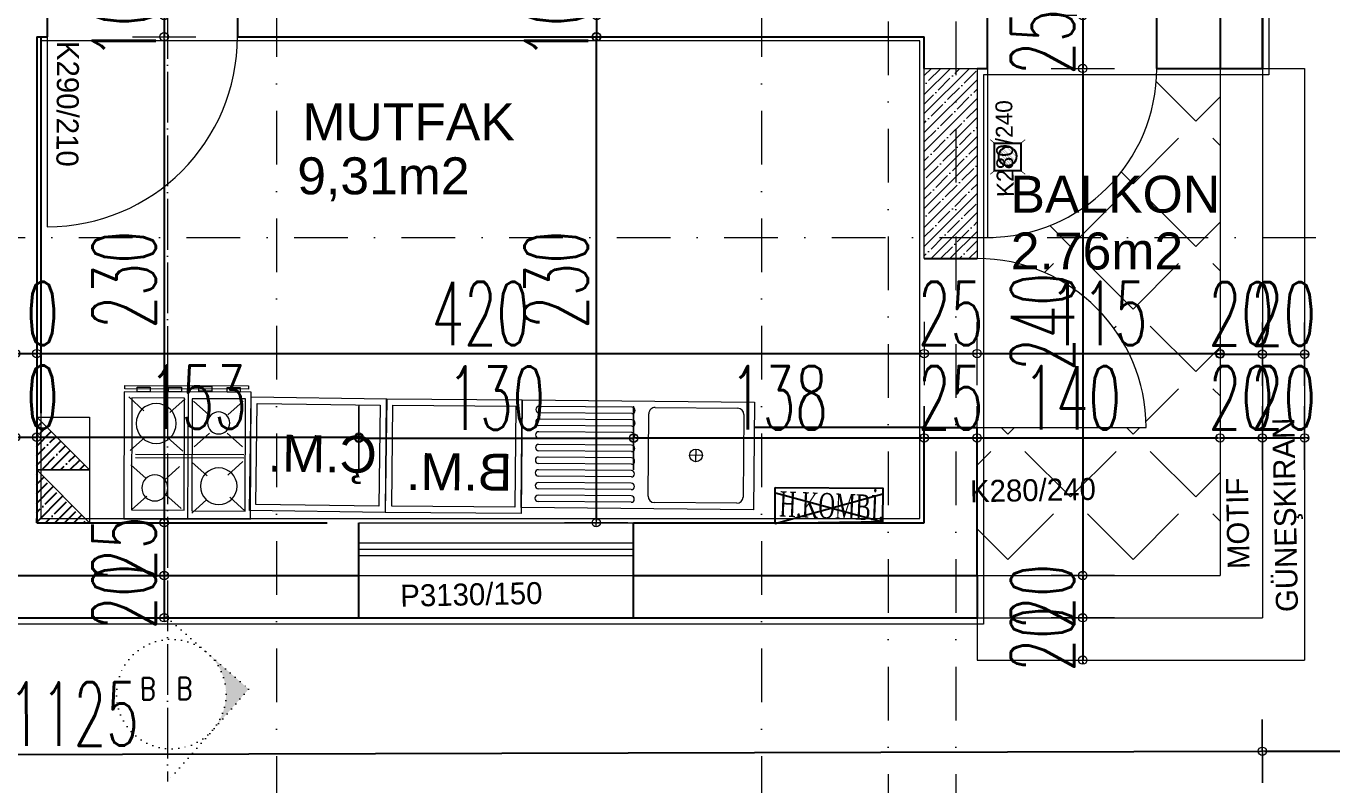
# Model space of a CAD drawing. Header units: millimetres. Extents: x -16104 to 67872, y -88009 to 12107.
# Drawn here: x 11994 to 12612, y 9366 to 9726 of the extents above; entities that cross this region are included whole.
import ezdxf
from ezdxf.enums import TextEntityAlignment as Align

# ---------------------------------------------------------------- set-up
doc = ezdxf.new("R2010")
doc.units = ezdxf.units.MM
for name, pattern in [('ACAD_ISO04W100', [30, 24, -3, 0, -3]), ('ACAD_ISO07W100', [3, 0, -3]), ('DASHDOTX2', [50.8, 25.4, -12.7, 0, -12.7])]:
    doc.linetypes.add(name, pattern=pattern)
doc.layers.get('0').update_dxf_attribs({"color": 241})
for name, color, linetype, lineweight in [('AKS', 1, 'ACAD_ISO07W100', 5), ('akslar', 144, 'Continuous', 20), ('baca', 46, 'Continuous', 5), ('balkon', 6, 'Continuous', 5), ('duvar', 123, 'Continuous', 25), ('emsal&kolon', 1, 'Continuous', 5), ('kapı', 3, 'Continuous', 5), ('kolon', 1, 'Continuous', 5), ('OLCU', 54, 'Continuous', 13), ('PASEMCON', 2, 'Continuous', 9), ('pencere', 5, 'Continuous', 5), ('POZ', 36, 'Continuous', 18), ('SıVA', 40, 'Continuous', 9), ('tefriş', 30, 'Continuous', 5), ('ÖLÇÜ', 252, 'Continuous', 20)]:
    doc.layers.add(name, color=color, linetype=linetype, lineweight=lineweight)
doc.styles.add('DIM', font='Txttw.shx', dxfattribs={"width": 0.6})
doc.styles.add('DIMENSIONS', font='simplex', dxfattribs={"width": 0.8})
doc.styles.add('DIN', font='times.ttf', dxfattribs={"width": 0.6})
doc.styles.add('M2', font='stylu.ttf', dxfattribs={"height": 10})
doc.dimstyles.new('50', dxfattribs={"dimscale": 0, "dimtxt": 30, "dimasz": 1, "dimexe": 0, "dimexo": 2, "dimgap": 4, "dimtad": 1, "dimdec": 0, "dimzin": 0, "dimdsep": 46, "dimtxsty": 'DIM', "dimblk1": 'DOT', "dimblk2": 'DOT', "dimsah": 1, "dimcen": 1.5, "dimdle": 3, "dimse1": 1, "dimse2": 1, "dimclrd": 256, "dimclre": 9, "dimclrt": 256, "dimadec": 0, "dimazin": 0, "dimtfac": 0.24, "dimtdec": 0, "dimtix": 1, "dimtmove": 2, "dimatfit": 3, "dimldrblk": 'DOT', "dimfxl": 0, "dimtolj": 1, "dimtzin": 15, "dimarcsym": 0})

# ---------------------------------------------------------------- blocks, each defined once
blk = doc.blocks.new('DOT')
for p, q in [((0, 15), (0, -15)), ((-2, 0), (0, 0)), ((2, 0), (0, 0))]:
    blk.add_line(p, q)
blk.add_circle((0, 0), 2)
blk = doc.blocks.new('*D601')
at = {"layer": 'Defpoints', "color": 0, "transparency": 16777216}
for p in [(11989.15, 9530.99), (11999.15, 9530.99), (11999.15, 9530.99)]:
    blk.add_point(p, dxfattribs=at)
at = {"layer": 'OLCU', "lineweight": -2, "transparency": 16777216}
for p, q in [((11988.15, 9530.99), (11987.15, 9530.99)), ((11989.15, 9530.99), (11999.15, 9530.99)), ((12000.15, 9530.99), (12001.15, 9530.99))]:
    blk.add_line(p, q, dxfattribs=at)
blk.add_blockref('DOT', (11989.15, 9530.99), dxfattribs=at)
at = {"layer": 'OLCU', "lineweight": -2, "transparency": 16777216, "rotation": 180}
blk.add_blockref('DOT', (11999.15, 9530.99), dxfattribs=at)
at = {"layer": 'OLCU', "transparency": 16777216, "insert": (11994.15, 9549.99), "char_height": 30, "attachment_point": 5, "style": 'DIM'}
blk.add_mtext('\\A1;10', dxfattribs=at)
blk = doc.blocks.new('*D602')
at = {"layer": 'Defpoints', "color": 0, "transparency": 16777216}
for p in [(12151.65, 9530.99), (11999.15, 9490.54), (12151.65, 9480.54)]:
    blk.add_point(p, dxfattribs=at)
at = {"layer": 'OLCU', "lineweight": -2, "transparency": 16777216}
blk.add_line((12000.15, 9530.99), (12150.65, 9530.99), dxfattribs=at)
at = {"layer": 'OLCU', "lineweight": -2, "transparency": 16777216, "rotation": 180}
blk.add_blockref('DOT', (11999.15, 9530.99), dxfattribs=at)
at = {"layer": 'OLCU', "lineweight": -2, "transparency": 16777216}
blk.add_blockref('DOT', (12151.65, 9530.99), dxfattribs=at)
at = {"layer": 'OLCU', "transparency": 16777216, "insert": (12075.4, 9549.99), "char_height": 30, "attachment_point": 5, "style": 'DIM'}
blk.add_mtext('\\A1;153', dxfattribs=at)
blk = doc.blocks.new('*D603')
at = {"layer": 'Defpoints', "color": 0, "transparency": 16777216}
for p in [(12281.65, 9530.49), (12151.65, 9480.54), (12281.65, 9480.54)]:
    blk.add_point(p, dxfattribs=at)
at = {"layer": 'OLCU', "lineweight": -2, "transparency": 16777216}
blk.add_line((12152.65, 9530.49), (12280.65, 9530.49), dxfattribs=at)
at = {"layer": 'OLCU', "lineweight": -2, "transparency": 16777216, "rotation": 180}
blk.add_blockref('DOT', (12151.65, 9530.49), dxfattribs=at)
at = {"layer": 'OLCU', "lineweight": -2, "transparency": 16777216}
blk.add_blockref('DOT', (12281.65, 9530.49), dxfattribs=at)
at = {"layer": 'OLCU', "transparency": 16777216, "insert": (12216.65, 9549.49), "char_height": 30, "attachment_point": 5, "style": 'DIM'}
blk.add_mtext('\\A1;130', dxfattribs=at)
blk = doc.blocks.new('*D604')
at = {"layer": 'Defpoints', "color": 0, "transparency": 16777216}
for p in [(12419.15, 9530.62), (12281.65, 9480.54), (12419.15, 9480.54)]:
    blk.add_point(p, dxfattribs=at)
at = {"layer": 'OLCU', "lineweight": -2, "transparency": 16777216}
blk.add_line((12282.65, 9530.62), (12418.15, 9530.62), dxfattribs=at)
at = {"layer": 'OLCU', "lineweight": -2, "transparency": 16777216, "rotation": 180}
blk.add_blockref('DOT', (12281.65, 9530.62), dxfattribs=at)
at = {"layer": 'OLCU', "lineweight": -2, "transparency": 16777216}
blk.add_blockref('DOT', (12419.15, 9530.62), dxfattribs=at)
at = {"layer": 'OLCU', "transparency": 16777216, "insert": (12350.4, 9549.62), "char_height": 30, "attachment_point": 5, "style": 'DIM'}
blk.add_mtext('\\A1;138', dxfattribs=at)
blk = doc.blocks.new('*D605')
at = {"layer": 'Defpoints', "color": 0, "transparency": 16777216}
for p in [(12444.15, 9530.62), (12419.15, 9485.54), (12444.15, 9485.54)]:
    blk.add_point(p, dxfattribs=at)
at = {"layer": 'OLCU', "lineweight": -2, "transparency": 16777216}
for p, q in [((12418.15, 9530.62), (12417.15, 9530.62)), ((12419.15, 9530.62), (12444.15, 9530.62)), ((12445.15, 9530.62), (12446.15, 9530.62))]:
    blk.add_line(p, q, dxfattribs=at)
blk.add_blockref('DOT', (12419.15, 9530.62), dxfattribs=at)
at = {"layer": 'OLCU', "lineweight": -2, "transparency": 16777216, "rotation": 180}
blk.add_blockref('DOT', (12444.15, 9530.62), dxfattribs=at)
at = {"layer": 'OLCU', "transparency": 16777216, "insert": (12431.65, 9549.62), "char_height": 30, "attachment_point": 5, "style": 'DIM'}
blk.add_mtext('\\A1;25', dxfattribs=at)
blk = doc.blocks.new('*D1033')
at = {"layer": 'Defpoints', "color": 0, "transparency": 16777216}
for p in [(12419.15, 9530.62), (12559.15, 9530.62), (12559.15, 9530.62)]:
    blk.add_point(p, dxfattribs=at)
at = {"layer": 'OLCU', "lineweight": -2, "transparency": 16777216}
blk.add_line((12420.15, 9530.62), (12558.15, 9530.62), dxfattribs=at)
at = {"layer": 'OLCU', "lineweight": -2, "transparency": 16777216, "rotation": 180}
blk.add_blockref('DOT', (12419.15, 9530.62), dxfattribs=at)
at = {"layer": 'OLCU', "lineweight": -2, "transparency": 16777216}
blk.add_blockref('DOT', (12559.15, 9530.62), dxfattribs=at)
at = {"layer": 'OLCU', "transparency": 16777216, "insert": (12489.15, 9549.62), "char_height": 30, "attachment_point": 5, "style": 'DIM'}
blk.add_mtext('\\A1;140', dxfattribs=at)
blk = doc.blocks.new('*D1034')
at = {"layer": 'Defpoints', "color": 0, "transparency": 16777216}
for p in [(12559.15, 9530.62), (12579.15, 9530.62), (12579.15, 9530.62)]:
    blk.add_point(p, dxfattribs=at)
at = {"layer": 'OLCU', "lineweight": -2, "transparency": 16777216}
for p, q in [((12558.15, 9530.62), (12557.15, 9530.62)), ((12559.15, 9530.62), (12579.15, 9530.62)), ((12580.15, 9530.62), (12581.15, 9530.62))]:
    blk.add_line(p, q, dxfattribs=at)
blk.add_blockref('DOT', (12559.15, 9530.62), dxfattribs=at)
at = {"layer": 'OLCU', "lineweight": -2, "transparency": 16777216, "rotation": 180}
blk.add_blockref('DOT', (12579.15, 9530.62), dxfattribs=at)
at = {"layer": 'OLCU', "transparency": 16777216, "insert": (12569.15, 9549.62), "char_height": 30, "attachment_point": 5, "style": 'DIM'}
blk.add_mtext('\\A1;20', dxfattribs=at)
blk = doc.blocks.new('*D606')
at = {"layer": 'Defpoints', "color": 0, "transparency": 16777216}
for p in [(12579.15, 9530.62), (12599.15, 9530.62), (12599.15, 9530.62)]:
    blk.add_point(p, dxfattribs=at)
at = {"layer": 'OLCU', "lineweight": -2, "transparency": 16777216}
for p, q in [((12578.15, 9530.62), (12577.15, 9530.62)), ((12579.15, 9530.62), (12599.15, 9530.62)), ((12600.15, 9530.62), (12601.15, 9530.62))]:
    blk.add_line(p, q, dxfattribs=at)
blk.add_blockref('DOT', (12579.15, 9530.62), dxfattribs=at)
at = {"layer": 'OLCU', "lineweight": -2, "transparency": 16777216, "rotation": 180}
blk.add_blockref('DOT', (12599.15, 9530.62), dxfattribs=at)
at = {"layer": 'OLCU', "transparency": 16777216, "insert": (12589.15, 9549.62), "char_height": 30, "attachment_point": 5, "style": 'DIM'}
blk.add_mtext('\\A1;20', dxfattribs=at)
blk = doc.blocks.new('*D608')
at = {"layer": 'Defpoints', "color": 0, "transparency": 16777216}
for p in [(11989.15, 9570.54), (11999.15, 9570.54), (11999.15, 9570.54)]:
    blk.add_point(p, dxfattribs=at)
at = {"layer": 'OLCU', "lineweight": -2, "transparency": 16777216}
for p, q in [((11988.15, 9570.54), (11987.15, 9570.54)), ((11989.15, 9570.54), (11999.15, 9570.54)), ((12000.15, 9570.54), (12001.15, 9570.54))]:
    blk.add_line(p, q, dxfattribs=at)
blk.add_blockref('DOT', (11989.15, 9570.54), dxfattribs=at)
at = {"layer": 'OLCU', "lineweight": -2, "transparency": 16777216, "rotation": 180}
blk.add_blockref('DOT', (11999.15, 9570.54), dxfattribs=at)
at = {"layer": 'OLCU', "transparency": 16777216, "insert": (11994.15, 9589.54), "char_height": 30, "attachment_point": 5, "style": 'DIM'}
blk.add_mtext('\\A1;10', dxfattribs=at)
blk = doc.blocks.new('*D609')
at = {"layer": 'Defpoints', "color": 0, "transparency": 16777216}
for p in [(11999.15, 9570.54), (12419.15, 9570.54), (12419.15, 9570.54)]:
    blk.add_point(p, dxfattribs=at)
at = {"layer": 'OLCU', "lineweight": -2, "transparency": 16777216}
blk.add_line((12000.15, 9570.54), (12418.15, 9570.54), dxfattribs=at)
at = {"layer": 'OLCU', "lineweight": -2, "transparency": 16777216, "rotation": 180}
blk.add_blockref('DOT', (11999.15, 9570.54), dxfattribs=at)
at = {"layer": 'OLCU', "lineweight": -2, "transparency": 16777216}
blk.add_blockref('DOT', (12419.15, 9570.54), dxfattribs=at)
at = {"layer": 'OLCU', "transparency": 16777216, "insert": (12209.15, 9589.54), "char_height": 30, "attachment_point": 5, "style": 'DIM'}
blk.add_mtext('\\A1;420', dxfattribs=at)
blk = doc.blocks.new('*D1035')
at = {"layer": 'Defpoints', "color": 0, "transparency": 16777216}
for p in [(12444.15, 9615.54), (12419.15, 9575.54), (12444.15, 9570.54)]:
    blk.add_point(p, dxfattribs=at)
at = {"layer": 'OLCU', "lineweight": -2, "transparency": 16777216}
for p, q in [((12418.15, 9570.54), (12417.15, 9570.54)), ((12419.15, 9570.54), (12444.15, 9570.54)), ((12445.15, 9570.54), (12446.15, 9570.54))]:
    blk.add_line(p, q, dxfattribs=at)
blk.add_blockref('DOT', (12419.15, 9570.54), dxfattribs=at)
at = {"layer": 'OLCU', "lineweight": -2, "transparency": 16777216, "rotation": 180}
blk.add_blockref('DOT', (12444.15, 9570.54), dxfattribs=at)
at = {"layer": 'OLCU', "transparency": 16777216, "insert": (12431.65, 9589.54), "char_height": 30, "attachment_point": 5, "style": 'DIM'}
blk.add_mtext('\\A1;25', dxfattribs=at)
blk = doc.blocks.new('*D1036')
at = {"layer": 'Defpoints', "color": 0, "transparency": 16777216}
for p in [(12444.15, 9570.54), (12559.15, 9570.54), (12559.15, 9570.54)]:
    blk.add_point(p, dxfattribs=at)
at = {"layer": 'OLCU', "lineweight": -2, "transparency": 16777216}
blk.add_line((12445.15, 9570.54), (12558.15, 9570.54), dxfattribs=at)
at = {"layer": 'OLCU', "lineweight": -2, "transparency": 16777216, "rotation": 180}
blk.add_blockref('DOT', (12444.15, 9570.54), dxfattribs=at)
at = {"layer": 'OLCU', "lineweight": -2, "transparency": 16777216}
blk.add_blockref('DOT', (12559.15, 9570.54), dxfattribs=at)
at = {"layer": 'OLCU', "transparency": 16777216, "insert": (12501.65, 9589.54), "char_height": 30, "attachment_point": 5, "style": 'DIM'}
blk.add_mtext('\\A1;115', dxfattribs=at)
blk = doc.blocks.new('*D1037')
at = {"layer": 'Defpoints', "color": 0, "transparency": 16777216}
for p in [(12559.15, 9570.54), (12579.15, 9570.54), (12579.15, 9570.32)]:
    blk.add_point(p, dxfattribs=at)
at = {"layer": 'OLCU', "lineweight": -2, "transparency": 16777216}
for p, q in [((12558.15, 9570.32), (12557.15, 9570.32)), ((12559.15, 9570.32), (12579.15, 9570.32)), ((12580.15, 9570.32), (12581.15, 9570.32))]:
    blk.add_line(p, q, dxfattribs=at)
blk.add_blockref('DOT', (12559.15, 9570.32), dxfattribs=at)
at = {"layer": 'OLCU', "lineweight": -2, "transparency": 16777216, "rotation": 180}
blk.add_blockref('DOT', (12579.15, 9570.32), dxfattribs=at)
at = {"layer": 'OLCU', "transparency": 16777216, "insert": (12569.15, 9589.32), "char_height": 30, "attachment_point": 5, "style": 'DIM'}
blk.add_mtext('\\A1;20', dxfattribs=at)
blk = doc.blocks.new('*D610')
at = {"layer": 'Defpoints', "color": 0, "transparency": 16777216}
for p in [(12579.15, 9570.32), (12599.15, 9570.32), (12599.15, 9570.31)]:
    blk.add_point(p, dxfattribs=at)
at = {"layer": 'OLCU', "lineweight": -2, "transparency": 16777216}
for p, q in [((12578.15, 9570.31), (12577.15, 9570.31)), ((12579.15, 9570.31), (12599.15, 9570.31)), ((12600.15, 9570.31), (12601.15, 9570.31))]:
    blk.add_line(p, q, dxfattribs=at)
blk.add_blockref('DOT', (12579.15, 9570.31), dxfattribs=at)
at = {"layer": 'OLCU', "lineweight": -2, "transparency": 16777216, "rotation": 180}
blk.add_blockref('DOT', (12599.15, 9570.31), dxfattribs=at)
at = {"layer": 'OLCU', "transparency": 16777216, "insert": (12589.15, 9589.31), "char_height": 30, "attachment_point": 5, "style": 'DIM'}
blk.add_mtext('\\A1;20', dxfattribs=at)
blk = doc.blocks.new('*D1041')
at = {"layer": 'Defpoints', "color": 0, "transparency": 16777216}
for p in [(12529.15, 9730.54), (12494.15, 9705.54), (12529.15, 9705.54)]:
    blk.add_point(p, dxfattribs=at)
at = {"layer": 'OLCU', "lineweight": -2, "transparency": 16777216}
for p, q in [((12494.15, 9731.54), (12494.15, 9732.54)), ((12494.15, 9730.54), (12494.15, 9705.54)), ((12494.15, 9704.54), (12494.15, 9703.54))]:
    blk.add_line(p, q, dxfattribs=at)
for p, rotation in [((12494.15, 9730.54), 270), ((12494.15, 9705.54), 90)]:
    blk.add_blockref('DOT', p, dxfattribs=dict(at, rotation=rotation))
at = {"layer": 'OLCU', "transparency": 16777216, "insert": (12475.15, 9718.04), "char_height": 30, "attachment_point": 5, "rotation": 90, "style": 'DIM'}
blk.add_mtext('\\A1;25', dxfattribs=at)
blk = doc.blocks.new('*D1042')
at = {"layer": 'Defpoints', "color": 0, "transparency": 16777216}
for p in [(12529.15, 9705.54), (12494.15, 9465.54), (12529.15, 9465.54)]:
    blk.add_point(p, dxfattribs=at)
at = {"layer": 'OLCU', "lineweight": -2, "transparency": 16777216}
blk.add_line((12494.15, 9704.54), (12494.15, 9466.54), dxfattribs=at)
for p, rotation in [((12494.15, 9705.54), 90), ((12494.15, 9465.54), 270)]:
    blk.add_blockref('DOT', p, dxfattribs=dict(at, rotation=rotation))
at = {"layer": 'OLCU', "transparency": 16777216, "insert": (12475.15, 9585.54), "char_height": 30, "attachment_point": 5, "rotation": 90, "style": 'DIM'}
blk.add_mtext('\\A1;240', dxfattribs=at)
blk = doc.blocks.new('*D1043')
at = {"layer": 'Defpoints', "color": 0, "transparency": 16777216}
for p in [(12494.15, 9465.54), (12494.15, 9445.54), (12494.15, 9445.54)]:
    blk.add_point(p, dxfattribs=at)
at = {"layer": 'OLCU', "lineweight": -2, "transparency": 16777216}
for p, q in [((12494.15, 9466.54), (12494.15, 9467.54)), ((12494.15, 9465.54), (12494.15, 9445.54)), ((12494.15, 9444.54), (12494.15, 9443.54))]:
    blk.add_line(p, q, dxfattribs=at)
for p, rotation in [((12494.15, 9465.54), 270), ((12494.15, 9445.54), 90)]:
    blk.add_blockref('DOT', p, dxfattribs=dict(at, rotation=rotation))
at = {"layer": 'OLCU', "transparency": 16777216, "insert": (12475.15, 9455.54), "char_height": 30, "attachment_point": 5, "rotation": 90, "style": 'DIM'}
blk.add_mtext('\\A1;20', dxfattribs=at)
blk = doc.blocks.new('*D613')
at = {"layer": 'Defpoints', "color": 0, "transparency": 16777216}
for p in [(12494.15, 9445.54), (12494.15, 9425.54), (12494.15, 9425.54)]:
    blk.add_point(p, dxfattribs=at)
at = {"layer": 'OLCU', "lineweight": -2, "transparency": 16777216}
for p, q in [((12494.15, 9446.54), (12494.15, 9447.54)), ((12494.15, 9445.54), (12494.15, 9425.54)), ((12494.15, 9424.54), (12494.15, 9423.54))]:
    blk.add_line(p, q, dxfattribs=at)
for p, rotation in [((12494.15, 9445.54), 270), ((12494.15, 9425.54), 90)]:
    blk.add_blockref('DOT', p, dxfattribs=dict(at, rotation=rotation))
at = {"layer": 'OLCU', "transparency": 16777216, "insert": (12475.15, 9435.54), "char_height": 30, "attachment_point": 5, "rotation": 90, "style": 'DIM'}
blk.add_mtext('\\A1;20', dxfattribs=at)
blk = doc.blocks.new('*D618')
at = {"layer": 'Defpoints', "color": 0, "transparency": 16777216}
for p in [(12264.15, 9730.54), (12264.15, 9730.54), (12263.97, 9720.54)]:
    blk.add_point(p, dxfattribs=at)
at = {"layer": 'OLCU', "lineweight": -2, "transparency": 16777216}
for p, q in [((12264.15, 9731.54), (12264.15, 9732.54)), ((12264.15, 9720.54), (12264.15, 9730.54)), ((12264.15, 9719.54), (12264.15, 9718.54))]:
    blk.add_line(p, q, dxfattribs=at)
for p, rotation in [((12264.15, 9730.54), 270), ((12264.15, 9720.54), 90)]:
    blk.add_blockref('DOT', p, dxfattribs=dict(at, rotation=rotation))
at = {"layer": 'OLCU', "transparency": 16777216, "insert": (12245.15, 9725.54), "char_height": 30, "attachment_point": 5, "rotation": 90, "style": 'DIM'}
blk.add_mtext('\\A1;10', dxfattribs=at)
blk = doc.blocks.new('*D621')
at = {"layer": 'Defpoints', "color": 0, "transparency": 16777216}
for p in [(12034.15, 9730.54), (12034.15, 9720.54), (12059.49, 9720.54)]:
    blk.add_point(p, dxfattribs=at)
at = {"layer": 'OLCU', "lineweight": -2, "transparency": 16777216}
for p, q in [((12059.49, 9731.54), (12059.49, 9732.54)), ((12059.49, 9730.54), (12059.49, 9720.54)), ((12059.49, 9719.54), (12059.49, 9718.54))]:
    blk.add_line(p, q, dxfattribs=at)
for p, rotation in [((12059.49, 9730.54), 270), ((12059.49, 9720.54), 90)]:
    blk.add_blockref('DOT', p, dxfattribs=dict(at, rotation=rotation))
at = {"layer": 'OLCU', "transparency": 16777216, "insert": (12040.49, 9725.54), "char_height": 30, "attachment_point": 5, "rotation": 90, "style": 'DIM'}
blk.add_mtext('\\A1;10', dxfattribs=at)
blk = doc.blocks.new('*D622')
at = {"layer": 'Defpoints', "color": 0, "transparency": 16777216}
for p in [(12034.15, 9720.54), (12034.15, 9490.54), (12059.49, 9490.54)]:
    blk.add_point(p, dxfattribs=at)
at = {"layer": 'OLCU', "lineweight": -2, "transparency": 16777216}
blk.add_line((12059.49, 9719.54), (12059.49, 9491.54), dxfattribs=at)
for p, rotation in [((12059.49, 9720.54), 90), ((12059.49, 9490.54), 270)]:
    blk.add_blockref('DOT', p, dxfattribs=dict(at, rotation=rotation))
at = {"layer": 'OLCU', "transparency": 16777216, "insert": (12040.49, 9605.54), "char_height": 30, "attachment_point": 5, "rotation": 90, "style": 'DIM'}
blk.add_mtext('\\A1;230', dxfattribs=at)
blk = doc.blocks.new('*D623')
at = {"layer": 'Defpoints', "color": 0, "transparency": 16777216}
for p in [(12059.49, 9490.54), (12059.49, 9465.54), (12059.49, 9465.54)]:
    blk.add_point(p, dxfattribs=at)
at = {"layer": 'OLCU', "lineweight": -2, "transparency": 16777216}
for p, q in [((12059.49, 9491.54), (12059.49, 9492.54)), ((12059.49, 9490.54), (12059.49, 9465.54)), ((12059.49, 9464.54), (12059.49, 9463.54))]:
    blk.add_line(p, q, dxfattribs=at)
for p, rotation in [((12059.49, 9490.54), 270), ((12059.49, 9465.54), 90)]:
    blk.add_blockref('DOT', p, dxfattribs=dict(at, rotation=rotation))
at = {"layer": 'OLCU', "transparency": 16777216, "insert": (12040.49, 9478.04), "char_height": 30, "attachment_point": 5, "rotation": 90, "style": 'DIM'}
blk.add_mtext('\\A1;25', dxfattribs=at)
blk = doc.blocks.new('*D624')
at = {"layer": 'Defpoints', "color": 0, "transparency": 16777216}
for p in [(12059.49, 9465.54), (12059.49, 9445.54), (12059.49, 9445.54)]:
    blk.add_point(p, dxfattribs=at)
at = {"layer": 'OLCU', "lineweight": -2, "transparency": 16777216}
for p, q in [((12059.49, 9466.54), (12059.49, 9467.54)), ((12059.49, 9465.54), (12059.49, 9445.54)), ((12059.49, 9444.54), (12059.49, 9443.54))]:
    blk.add_line(p, q, dxfattribs=at)
for p, rotation in [((12059.49, 9465.54), 270), ((12059.49, 9445.54), 90)]:
    blk.add_blockref('DOT', p, dxfattribs=dict(at, rotation=rotation))
at = {"layer": 'OLCU', "transparency": 16777216, "insert": (12040.49, 9455.54), "char_height": 30, "attachment_point": 5, "rotation": 90, "style": 'DIM'}
blk.add_mtext('\\A1;20', dxfattribs=at)
blk = doc.blocks.new('new block')
at = {"layer": 'tefriş'}
for p, q in [((1269.85, 5670.26), (1379.85, 5670.26)), ((1269.85, 5619.26), (1269.85, 5670.26)), ((1277.85, 5667.26), (1316.85, 5667.26)), ((1327.85, 5667.26), (1371.85, 5667.26)), ((1379.85, 5670.26), (1379.85, 5619.26)), ((1274.85, 5625.26), (1274.85, 5664.26)), ((1319.85, 5664.26), (1319.85, 5625.26)), ((1327.85, 5664.26), (1371.85, 5664.26)), ((1327.85, 5661.26), (1371.85, 5661.26)), ((1327.85, 5658.26), (1371.85, 5658.26)), ((1327.85, 5655.26), (1371.85, 5655.26)), ((1297.35, 5647.76), (1297.35, 5641.76)), ((1327.85, 5652.26), (1371.85, 5652.26)), ((1327.85, 5649.26), (1371.85, 5649.26)), ((1294.35, 5644.76), (1300.35, 5644.76)), ((1327.85, 5646.26), (1371.85, 5646.26)), ((1327.85, 5643.26), (1371.85, 5643.26)), ((1327.85, 5640.26), (1371.85, 5640.26)), ((1327.85, 5637.26), (1371.85, 5637.26)), ((1327.85, 5634.26), (1371.85, 5634.26)), ((1327.85, 5631.26), (1371.85, 5631.26)), ((1327.85, 5628.26), (1371.85, 5628.26)), ((1327.85, 5625.26), (1371.85, 5625.26)), ((1379.85, 5619.26), (1269.85, 5619.26)), ((1316.85, 5622.26), (1277.85, 5622.26)), ((1327.85, 5622.26), (1371.85, 5622.26))]:
    blk.add_line(p, q, dxfattribs=at)
blk.add_circle((1297.35, 5644.76), 3, dxfattribs=at)
for centre, radius, start, end in [((1277.85, 5664.26), 3, 90, 180), ((1316.85, 5664.26), 3, 0, 90), ((1327.85, 5665.76), 1.5, 90, 270), ((1371.85, 5665.76), 1.5, 270, 90), ((1327.85, 5659.76), 1.5, 90, 270), ((1371.85, 5659.76), 1.5, 270, 90), ((1327.85, 5653.76), 1.5, 90, 270), ((1371.85, 5653.76), 1.5, 270, 90), ((1327.85, 5647.76), 1.5, 90, 270), ((1371.85, 5647.76), 1.5, 270, 90), ((1327.85, 5641.76), 1.5, 90, 270), ((1371.85, 5641.76), 1.5, 270, 90), ((1327.85, 5635.76), 1.5, 90, 270), ((1371.85, 5635.76), 1.5, 270, 90), ((1327.85, 5629.76), 1.5, 90, 270), ((1371.85, 5629.76), 1.5, 270, 90), ((1277.85, 5625.26), 3, 180, 270), ((1316.85, 5625.26), 3, 270, 0), ((1327.85, 5623.76), 1.5, 90, 270), ((1371.85, 5623.76), 1.5, 270, 90)]:
    blk.add_arc(centre, radius, start, end, dxfattribs=at)
blk = doc.blocks.new('öu')
at = {"layer": 'tefriş'}
for points in [[(2090.97, -468.94), (2090.97, -404.72), (2037.16, -404.72), (2037.16, -468.94)], [(2087.97, -465.94), (2087.97, -407.72), (2040.16, -407.72), (2040.16, -465.94)]]:
    blk.add_lwpolyline(points, close=True, dxfattribs=at)
at = {"layer": 'tefriş', "insert": (2047.87, -459.36), "char_height": 17.5, "width": 1076.8413, "attachment_point": 9, "rotation": 270}
blk.add_mtext('{\\fArial|b0|i0|c162|p34;B.M.}', dxfattribs=at)
blk = doc.blocks.new('nb')
at = {"layer": 'tefriş'}
for points in [[(2093.6, -356.31), (2093.6, -292.09), (2039.78, -292.09), (2039.78, -356.31)], [(2090.6, -353.31), (2090.6, -295.09), (2042.78, -295.09), (2042.78, -353.31)]]:
    blk.add_lwpolyline(points, close=True, dxfattribs=at)
at = {"layer": 'tefriş', "insert": (2053.03, -347.96), "char_height": 17.5, "width": 1076.8413, "attachment_point": 9, "rotation": 270}
blk.add_mtext('{\\fArial|b0|i0|c162|p34;Ç.M.}', dxfattribs=at)
blk = doc.blocks.new('ocak')
at = {"layer": 'tefriş', "linetype": 'Continuous'}
for p, q in [((16296.72, -4660.22), (16356.72, -4660.22)), ((16296.72, -4720.22), (16296.72, -4660.22)), ((16300.32, -4664.37), (16325.23, -4664.37)), ((16300.32, -4717.41), (16300.32, -4664.37)), ((16307.53, -4670.9), (16300.32, -4664.37)), ((16316.56, -4671.64), (16323.76, -4665.1)), ((16325.23, -4664.37), (16325.23, -4717.41)), ((16327.06, -4660.22), (16327.06, -4720.22)), ((16336.03, -4669.44), (16328.83, -4662.97)), ((16328.83, -4664.01), (16354.1, -4664.01)), ((16328.83, -4717.05), (16328.83, -4664.01)), ((16346.89, -4670.54), (16354.1, -4664.01)), ((16354.1, -4664.01), (16354.1, -4717.05)), ((16356.72, -4660.22), (16356.72, -4720.22)), ((16299.96, -4685.67), (16307.16, -4679.2)), ((16323.03, -4685), (16315.83, -4678.47)), ((16328.83, -4687.14), (16336.03, -4680.61)), ((16353, -4687.5), (16345.8, -4680.97)), ((16302.09, -4689.27), (16353.36, -4689.27)), ((16306.79, -4699.04), (16299.59, -4692.57)), ((16302.09, -4690.74), (16353.36, -4690.74)), ((16317.29, -4698.67), (16324.49, -4692.2)), ((16337.13, -4700.87), (16329.93, -4694.34)), ((16345.43, -4700.87), (16352.69, -4694.34)), ((16298.86, -4717.84), (16306.06, -4711.31)), ((16325.59, -4717.11), (16318.39, -4710.58)), ((16329.56, -4716.01), (16336.76, -4709.54)), ((16353, -4716.01), (16345.8, -4709.54)), ((16356.72, -4720.22), (16296.72, -4720.22)), ((16325.23, -4717.41), (16300.32, -4717.41)), ((16308.93, -4720.28), (16302.83, -4720.28)), ((16302.83, -4720.28), (16302.83, -4722.48)), ((16308.93, -4722.48), (16308.93, -4720.28)), ((16317.6, -4720.28), (16317.6, -4722.48)), ((16323.76, -4720.28), (16317.6, -4720.28)), ((16323.76, -4722.48), (16323.76, -4720.28)), ((16354.1, -4717.05), (16328.83, -4717.05)), ((16338.17, -4720.65), (16332.06, -4720.65)), ((16332.06, -4720.65), (16332.06, -4722.84)), ((16338.17, -4722.84), (16338.17, -4720.65)), ((16345.43, -4720.28), (16345.43, -4722.48)), ((16351.53, -4720.28), (16345.43, -4720.28)), ((16351.53, -4722.48), (16351.53, -4720.28)), ((16297.03, -4721.75), (16297.03, -4723.21)), ((16355.5, -4721.75), (16297.03, -4721.75)), ((16297.03, -4723.21), (16355.5, -4723.21)), ((16302.83, -4722.48), (16308.93, -4722.48)), ((16317.6, -4722.48), (16323.76, -4722.48)), ((16332.06, -4722.84), (16338.17, -4722.84)), ((16345.43, -4722.48), (16351.53, -4722.48)), ((16355.5, -4723.21), (16355.5, -4721.75))]:
    blk.add_line(p, q, dxfattribs=at).dxf.unprotected_set("ltscale", 0)
for centre, radius in [((16311.31, -4674.81), 6.15), ((16341.58, -4675.72), 8.68), ((16311.86, -4705.33), 9.47), ((16341.46, -4705.69), 5.22)]:
    blk.add_circle(centre, radius, dxfattribs=at).dxf.unprotected_set("ltscale", 0)
blk = doc.blocks.new('*D423')
at = {"layer": 'Defpoints', "color": 0, "transparency": 16777216}
for p in [(12579.15, 9382.34), (12579.15, 9382.34), (11454.15, 9379.59)]:
    blk.add_point(p, dxfattribs=at)
at = {"layer": 'OLCU', "lineweight": -2, "transparency": 16777216}
blk.add_line((11455.15, 9379.59), (12578.15, 9382.34), dxfattribs=at)
for p, rotation in [((11454.15, 9379.59), 180.1399202823359), ((12579.15, 9382.34), 0.1399202823359238)]:
    blk.add_blockref('DOT', p, dxfattribs=dict(at, rotation=rotation))
at = {"layer": 'OLCU', "transparency": 16777216, "insert": (12016.6, 9399.97), "char_height": 30, "attachment_point": 5, "rotation": 0.13992, "style": 'DIM'}
blk.add_mtext('\\A1;1125', dxfattribs=at)
blk = doc.blocks.new('A$C412C2498')
at = {"color": 5, "const_width": 0.6}
for points in [[(3.6, 24.3), (0.2, 27)], [(23.8, 24.3), (27.3, 27)], [(3.6, 3), (0.2, 0.2)], [(23.8, 3), (27.3, 0.2)]]:
    blk.add_lwpolyline(points, dxfattribs=at)
at = {"color": 5}
blk.add_lwpolyline([(23.8, 24.3), (3.6, 24.3), (3.6, 3), (23.8, 3)], close=True, dxfattribs=at)
at = {"const_width": 0.1}
for points in [[(6.7, 12.2), (14.6, 20.2)], [(6.8, 14.5), (12.4, 20.1)], [(7.1, 10.4), (16.4, 19.7)], [(7.9, 9.1), (17.8, 19)], [(8.8, 8), (18.9, 18.1)], [(10, 7.1), (19.8, 16.9)], [(11.3, 6.4), (20.4, 15.6)], [(13, 6), (20.8, 13.8)], [(14.8, 6.1), (20.8, 12.1)], [(17.4, 7), (19.8, 9.4)]]:
    blk.add_lwpolyline(points, dxfattribs=at)
blk.add_circle((13.7, 13.1), 7.12)
blk = doc.blocks.new('A$C5E2C1EC0')
at = {"xscale": 0.6105719971092185, "yscale": 0.6105719971092185, "zscale": 0.6105719971092185}
blk.add_blockref('A$C412C2498', (0, 0), dxfattribs=at)
blk = doc.blocks.new('ae')
at = {"layer": 'duvar'}
for p, q in [((75773.51, -20952.17), (75824.86, -20963.16)), ((75774.14, -20966.63), (75824.26, -20949.94))]:
    blk.add_line(p, q, dxfattribs=at)
blk.add_lwpolyline([(75773.26, -20949.63), (75824.12, -20947.34), (75824.86, -20963.16), (75774.14, -20966.63)], close=True, dxfattribs=at)
at = {"layer": 'PASEMCON', "color": 7, "style": 'DIN', "width": 0.6}
blk.add_text('H.KOMBİ.', height=12.004, rotation=0.66441, dxfattribs=at).set_placement((75775.83, -20963.19))
blk = doc.blocks.new('*D2410')
at = {"layer": 'Defpoints', "color": 0, "transparency": 16777216}
for p in [(12579.15, 9382.34), (13192.15, 9383.84), (13192.15, 9383.84)]:
    blk.add_point(p, dxfattribs=at)
at = {"layer": 'OLCU', "lineweight": -2, "transparency": 16777216}
blk.add_line((12580.15, 9382.34), (13191.15, 9383.83), dxfattribs=at)
for p, rotation in [((13192.15, 9383.84), 0.1399202823375777), ((12579.15, 9382.34), 180.1399202823376)]:
    blk.add_blockref('DOT', p, dxfattribs=dict(at, rotation=rotation))
at = {"layer": 'OLCU', "transparency": 16777216, "insert": (12885.6, 9402.09), "char_height": 30, "attachment_point": 5, "rotation": 0.13992, "style": 'DIM'}
blk.add_mtext('\\A1;613', dxfattribs=at)
blk = doc.blocks.new('*D2414')
at = {"layer": 'Defpoints', "color": 0, "transparency": 16777216}
for p in [(12559.15, 10220.04), (12632.43, 10220.04), (12559.15, 9465.54)]:
    blk.add_point(p, dxfattribs=at)
at = {"layer": 'OLCU', "lineweight": -2, "transparency": 16777216}
blk.add_line((12632.43, 9466.54), (12632.43, 10219.04), dxfattribs=at)
for p, rotation in [((12632.43, 10220.04), 90), ((12632.43, 9465.54), 270)]:
    blk.add_blockref('DOT', p, dxfattribs=dict(at, rotation=rotation))
at = {"layer": 'OLCU', "transparency": 16777216, "insert": (12613.43, 9842.79), "char_height": 30, "attachment_point": 5, "rotation": 90, "style": 'DIM'}
blk.add_mtext('\\A1;755', dxfattribs=at)
blk = doc.blocks.new('*D3982')
at = {"layer": 'Defpoints', "color": 0, "transparency": 16777216}
for p in [(12263.97, 9720.54), (12263.97, 9490.54), (12263.97, 9490.54)]:
    blk.add_point(p, dxfattribs=at)
at = {"layer": 'OLCU', "lineweight": -2, "transparency": 16777216}
blk.add_line((12263.97, 9719.54), (12263.97, 9491.54), dxfattribs=at)
for p, rotation in [((12263.97, 9720.54), 90), ((12263.97, 9490.54), 270)]:
    blk.add_blockref('DOT', p, dxfattribs=dict(at, rotation=rotation))
at = {"layer": 'OLCU', "transparency": 16777216, "insert": (12244.97, 9605.54), "char_height": 30, "attachment_point": 5, "rotation": 90, "style": 'DIM'}
blk.add_mtext('\\A1;230', dxfattribs=at)

msp = doc.modelspace()

# ---------------------------------------------------------------- hatches: boundary and pattern name
at = {"layer": 'AKS'}
msp.add_hatch(color=1, dxfattribs=at).paths.add_polyline_path([(12080, 9428.89), (12099.45, 9411.75), (12082.31, 9392.3, 0.198912), (12088.73, 9411.07, 0.198912)])
msp.add_hatch(color=1, dxfattribs=at).paths.add_polyline_path([(12080, 9428.89), (12099.45, 9411.75), (12082.31, 9392.3, 0.198912), (12088.73, 9411.07, 0.198912)])
msp.add_hatch(color=1, dxfattribs=at).paths.add_polyline_path([(12080, 9428.89), (12099.45, 9411.75), (12082.31, 9392.3, 0.198912), (12088.73, 9411.07, 0.198912)])
msp.add_hatch(color=1, dxfattribs=at).paths.add_polyline_path([(12080, 9428.89), (12099.45, 9411.75), (12082.31, 9392.3, 0.198912), (12088.73, 9411.07, 0.198912)])
at = {"layer": 'duvar'}
h = msp.add_hatch(dxfattribs=at)
h.set_pattern_fill('ANSI35,_O', color=256, angle=90)
h.set_pattern_definition([(45, (624.008, -3626.513), (4.490128, -4.490128), []), (45, (624.008, -3622.023), (4.490128, -4.490128), [7.9375, -1.5875, 0, -1.5875])])
h.paths.add_polyline_path([(12022.05, 9517.64), (12022.05, 9515.64), (11999.05, 9515.64), (11999.05, 9538.64), (12001.05, 9538.64)])
h.paths.add_polyline_path([(12022.05, 9492.64), (12022.05, 9490.64), (11999.05, 9490.64), (11999.05, 9515.64)])
at = {"layer": 'kolon'}
h = msp.add_hatch(dxfattribs=at)
h.set_pattern_fill('ANSI35,_O', color=256)
h.set_pattern_definition([(45, (6951.1335, 6128.949), (-4.490128, 4.490128), []), (45, (6955.6237, 6128.949), (-4.490128, 4.490128), [7.9375, -1.5875, 0, -1.5875])])
h.paths.add_polyline_path([(12444.15, 9705.54), (12419.15, 9705.54), (12419.15, 9695.54), (12419.15, 9670.54), (12419.15, 9615.54), (12444.15, 9615.54)])
at = {"layer": 'ÖLÇÜ'}
h = msp.add_hatch(dxfattribs=at)
h.set_pattern_fill('ANGLE,_O', color=256, scale=6, angle=45)
h.set_pattern_definition([(45, (-3603.393, 17059.605), (-29.63485, 29.63485), [30.48, -11.43]), (135, (-3603.393, 17059.605), (-29.63485, -29.63485), [30.48, -11.43])])
h.paths.add_polyline_path([(12559.15, 9705.54), (12529.15, 9705.54, -0.414214), (12449.15, 9625.54), (12559.15, 9625.54)])
h.paths.add_polyline_path([(12559.15, 9625.54), (12444.15, 9625.54), (12444.15, 9615.54, -0.414214), (12524.15, 9535.54), (12444.15, 9535.54), (12444.15, 9465.54), (12559.15, 9465.54)])
h.paths.add_polyline_path([(12460.22, 9572.12), (12518.08, 9572.12), (12518.08, 9527.12), (12460.22, 9527.12)], flags=25)
h.paths.add_polyline_path([(12547.08, 9572.12), (12591.22, 9572.12), (12591.22, 9527.12), (12547.08, 9527.12)], flags=9)
h.paths.add_polyline_path([(12474.44, 9612.04), (12528.87, 9612.04), (12528.87, 9567.04), (12474.44, 9567.04)], flags=24)
h.paths.add_polyline_path([(12547.08, 9611.82), (12591.22, 9611.82), (12591.22, 9566.82), (12547.08, 9566.82)], flags=9)
h.paths.add_polyline_path([(12452.65, 9554.9), (12452.65, 9616.19), (12497.65, 9616.19), (12497.65, 9554.9)], flags=25)
h.paths.add_polyline_path([(12452.65, 9433.47), (12452.65, 9477.62), (12497.65, 9477.62), (12497.65, 9433.47)], flags=9)
h.paths.add_polyline_path([(12438.04, 9495.77), (12518.55, 9497.37), (12518.2, 9515.13), (12437.69, 9513.53)], flags=9)
h.paths.add_polyline_path([(12457.74, 9632.37), (12546.03, 9632.37), (12546.03, 9605.75), (12457.74, 9605.75)], flags=9)
h.paths.add_polyline_path([(12459.39, 9659.47), (12563.53, 9659.47), (12563.53, 9632.62), (12459.39, 9632.62)], flags=9)

# ---------------------------------------------------------------- linework, layer by layer
msp.add_line((12419.15, 9535.54), (12338.77, 9535.54))
at = {"layer": 'AKS', "color": 1, "linetype": 'ACAD_ISO04W100'}
msp.add_line((12061.13, 11690.54), (12061.13, 9368.1), dxfattribs=at)
at = {"layer": 'AKS', "color": 1, "linetype": 'ACAD_ISO07W100'}
for p, q in [((12060.54, 9446.04), (12099.45, 9411.75)), ((12060.54, 9446.04), (12099.45, 9411.75)), ((12099.45, 9411.75), (12061.13, 9368.1))]:
    msp.add_line(p, q, dxfattribs=at)
msp.add_circle((12062.85, 9409.44), 25.93, dxfattribs=at)
msp.add_circle((12062.85, 9409.44), 25.93, dxfattribs=at)
msp.add_circle((12062.85, 9409.44), 25.93, dxfattribs=at)
msp.add_circle((12062.85, 9409.44), 25.93, dxfattribs=at)
at = {"layer": 'akslar', "linetype": 'DASHDOTX2'}
for p, q in [((12112.65, 11925.04), (12112.65, 9115.54)), ((12342.15, 11925.04), (12342.15, 9115.54)), ((12402.15, 11916.48), (12402.15, 9115.54)), ((12434.15, 11916.48), (12434.15, 9115.54)), ((10492.15, 9625.54), (13542.15, 9625.54))]:
    msp.add_line(p, q, dxfattribs=at)
at = {"layer": 'baca'}
for points in [[(11999.15, 9540.54), (12024.15, 9540.54), (12024.15, 9515.54), (11999.15, 9515.54), (11999.15, 9540.54), (12024.15, 9515.54)], [(11999.15, 9515.54), (12024.15, 9515.54), (12024.15, 9490.54), (11999.15, 9490.54), (11999.15, 9515.54), (12024.15, 9490.54)]]:
    msp.add_lwpolyline(points, dxfattribs=at)
at = {"layer": 'balkon'}
for p, q in [((12559.15, 9705.54), (12559.15, 9465.54)), ((12579.15, 9705.54), (12579.15, 9445.54)), ((12579.15, 9705.54), (12599.15, 9705.54)), ((12599.15, 9705.54), (12599.15, 9425.54)), ((12444.15, 9465.54), (12559.15, 9465.54)), ((12444.15, 9445.54), (12579.15, 9445.54)), ((12444.15, 9445.54), (12444.15, 9425.54)), ((12444.15, 9425.54), (12599.15, 9425.54))]:
    msp.add_line(p, q, dxfattribs=at)
at = {"layer": 'duvar'}
for p, q in [((12559.15, 9833.04), (12559.15, 9705.54)), ((12579.15, 9705.54), (12579.15, 9833.04)), ((12579.15, 9833.04), (12579.15, 9705.54)), ((12004.15, 9730.54), (12004.15, 9720.54)), ((12094.15, 9730.54), (12094.15, 9720.54)), ((12449.15, 9705.54), (12449.15, 9730.54)), ((12529.15, 9705.54), (12529.15, 9730.54)), ((11999.15, 9720.54), (11999.15, 9542.38)), ((11999.15, 9720.54), (12004.15, 9720.54)), ((12001.15, 9720.54), (12001.15, 9542.38)), ((12094.15, 9720.54), (12419.15, 9720.54)), ((12419.15, 9705.54), (12419.15, 9720.54)), ((12444.15, 9705.54), (12449.15, 9705.54)), ((12444.15, 9705.54), (12444.15, 9705.54)), ((12444.15, 9705.54), (12444.15, 9705.54)), ((12529.15, 9705.54), (12559.15, 9705.54)), ((12559.15, 9705.54), (12579.15, 9705.54)), ((12419.15, 9615.54), (12444.15, 9615.54)), ((11999.15, 9542.38), (11999.15, 9490.54)), ((12419.15, 9490.54), (12419.15, 9535.54)), ((12419.15, 9535.54), (12444.15, 9535.54)), ((12444.15, 9465.54), (12444.15, 9535.54)), ((11999.15, 9490.54), (11999.15, 9492.54)), ((11999.15, 9490.54), (12136.65, 9490.54)), ((12151.65, 9445.54), (12151.65, 9490.54)), ((12281.65, 9490.54), (12419.15, 9490.54)), ((12281.65, 9445.54), (12281.65, 9490.54)), ((11989.15, 9465.54), (12151.65, 9465.54)), ((12281.65, 9465.54), (12444.15, 9465.54)), ((12444.15, 9465.54), (12444.15, 9445.54)), ((11766.65, 9445.54), (12281.65, 9445.54)), ((11896.65, 9445.54), (12151.65, 9445.54)), ((12281.65, 9445.54), (12444.15, 9445.54))]:
    msp.add_line(p, q, dxfattribs=at)
at = {"layer": 'emsal&kolon'}
msp.add_lwpolyline([(12419.15, 9705.54), (12444.15, 9705.54), (12444.15, 9615.54), (12419.15, 9615.54), (12419.15, 9705.54)], dxfattribs=at)
at = {"layer": 'kapı'}
for p, q in [((12004.15, 9720.54), (12004.15, 9630.54)), ((12449.15, 9705.54), (12449.15, 9625.54)), ((12444.15, 9535.54), (12524.15, 9535.54))]:
    msp.add_line(p, q, dxfattribs=at)
for centre, radius, start, end in [((12004.15, 9720.54), 90, 270, 0), ((12449.15, 9705.54), 80, 270, 0), ((12444.15, 9535.54), 80, 0, 90)]:
    msp.add_arc(centre, radius, start, end, dxfattribs=at)
at = {"layer": 'OLCU'}
msp.add_line((12281.65, 9445.54), (12281.65, 9445.54), dxfattribs=at)
at = {"layer": 'pencere'}
for p, q in [((12151.65, 9490.54), (12281.65, 9490.54)), ((12151.65, 9481.04), (12281.65, 9481.04)), ((12151.65, 9478.04), (12281.65, 9478.04)), ((12151.65, 9475.04), (12281.65, 9475.04)), ((12151.65, 9465.54), (12281.65, 9465.54))]:
    msp.add_line(p, q, dxfattribs=at)
at = {"layer": 'SıVA'}
for points in [[(12582.15, 10217.04), (12582.15, 9702.54), (12447.15, 9702.54), (12447.15, 9442.54), (11665.15, 9442.54), (11665.15, 9612.54), (11445.15, 9612.54), (11445.15, 10467.04), (10983.15, 10467.04), (10983.15, 10981.73), (10813.15, 10981.73), (10813.15, 11434.04), (11103.15, 11434.04), (11103.15, 11604.04), (12925.15, 11604.04), (12925.15, 11434.04), (13215.15, 11434.04), (13215.15, 10981.73), (13045.15, 10981.73), (13045.15, 10487.04), (12885.15, 10487.04), (12885.15, 10217.04)], [(12417.15, 9718.54), (12001.15, 9718.54), (12001.15, 9492.54), (12417.15, 9492.54)]]:
    msp.add_lwpolyline(points, close=True, dxfattribs=at)

# ---------------------------------------------------------------- block references
at = {"ltscale": 50, "xscale": -1, "rotation": 180}
msp.add_blockref('A$C5E2C1EC0', (12450.26, 9671.93), dxfattribs=at)
at = {"layer": 'pencere', "xscale": -1}
for name, p, rotation in [('nb', (12428.1, 7451.76), 269.2129970820524), ('öu', (12616.13, 7454.38), 269.5213064302119)]:
    msp.add_blockref(name, p, dxfattribs=dict(at, rotation=rotation))
at = {"layer": 'SıVA', "rotation": 357.0106623137384}
msp.add_blockref('ae', (-62229.05, 34379.87), dxfattribs=at)
at = {"layer": 'tefriş', "xscale": -1, "rotation": 179.8226394958758}
msp.add_blockref('ocak', (-4270.67, 4882.67), dxfattribs=at)
at = {"layer": 'tefriş', "rotation": 179.4630805684888}
msp.add_blockref('new block', (13661.34, 15154.74), dxfattribs=at)

# ---------------------------------------------------------------- texts
at = {"layer": 'AKS', "color": 1, "style": 'DIMENSIONS', "width": 0.8}
for p in [(12051.76, 9411.94), (12069.08, 9412.07)]:
    msp.add_text('B', height=10.37, rotation=0.42214, dxfattribs=at).set_placement(p, align=Align.MIDDLE)
at = {"layer": 'emsal&kolon', "char_height": 17.5, "width": 1076.8413, "attachment_point": 9}
for s, insert in [('{\\fArial|b0|i0|c162|p34;MUTFAK}', (12225.4, 9671.26)), ('{\\fArial|b0|i0|c162|p34;9,31m2}', (12204, 9642.69)), ('{\\fArial|b0|i0|c162|p34;BALKON}', (12559.15, 9636.99)), ('{\\fArial|b0|i0|c162|p34;2.76m2}', (12541.65, 9610.12))]:
    msp.add_mtext(s, dxfattribs=dict(at, insert=insert))
at = {"layer": 'POZ', "style": 'M2', "flags": 4}
for tag, p, height, rotation in [('K290/210', (12008.83, 9718.57), 10.4, 269.63996), ('K280/240', (12461.58, 9644.74), 8, 90.99934), ('GÜNEŞKIRAN', (12596.04, 9448.36), 10.4, 91.13919), ('K280/240', (12440.91, 9500.16), 10.4, 1.13919), ('MOTIF', (12573.13, 9468.69), 10.4, 91.13919), ('P3130/150', (12171.31, 9450.74), 10.4, 1.13919)]:
    msp.add_attdef(tag, p, 'K1 80/210', height=height, rotation=rotation, dxfattribs=at)

# ---------------------------------------------------------------- dimensions: what is measured, and where the dimension line sits
at = {"layer": 'OLCU'}
for base, p1, p2, picture, middle in [((12632.42727952, 10220.04463968), (12559.15117101, 9465.54463968), (12559.15117101, 10220.04463968), '*D2414', (12613.42727952, 9842.79463968)), ((12059.49, 9720.54), (12034.15, 9730.54), (12034.15, 9720.54), '*D621', (12040.49, 9725.54)), ((12264.15, 9730.54), (12263.97, 9720.54), (12264.15, 9730.54), '*D618', (12245.15, 9725.54)), ((12494.15, 9705.54), (12529.15, 9730.54), (12529.15, 9705.54), '*D1041', (12475.15, 9718.04)), ((12059.49, 9490.54), (12034.15, 9720.54), (12034.15, 9490.54), '*D622', (12040.49, 9605.54)), ((12263.97, 9490.54), (12263.97, 9720.54), (12263.97, 9490.54), '*D3982', (12244.97, 9605.54)), ((12494.15, 9465.54), (12529.15, 9705.54), (12529.15, 9465.54), '*D1042', (12475.15, 9585.54)), ((12059.49, 9465.54), (12059.49, 9490.54), (12059.49, 9465.54), '*D623', (12040.49, 9478.04)), ((12059.49, 9445.54), (12059.49, 9465.54), (12059.49, 9445.54), '*D624', (12040.49, 9455.54)), ((12494.15, 9445.54), (12494.15, 9465.54), (12494.15, 9445.54), '*D1043', (12475.15, 9455.54)), ((12494.15, 9425.54), (12494.15, 9445.54), (12494.15, 9425.54), '*D613', (12475.15, 9435.54))]:
    dim = msp.add_linear_dim(base=base, p1=p1, p2=p2, angle=90, dimstyle='50', override={"dimscale": 1}, dxfattribs=at)
    dim.commit()
    dim.dimension.update_dxf_attribs({"geometry": picture, "text_midpoint": middle})
for base, p1, p2, picture, middle in [((12444.15, 9570.54), (12419.15, 9575.54), (12444.15, 9615.54), '*D1035', (12431.65, 9589.54)), ((11999.15, 9570.54), (11989.15, 9570.54), (11999.15, 9570.54), '*D608', (11994.15, 9589.54)), ((12419.15, 9570.54), (11999.15, 9570.54), (12419.15, 9570.54), '*D609', (12209.15, 9589.54)), ((12559.15, 9570.54), (12444.15, 9570.54), (12559.15, 9570.54), '*D1036', (12501.65, 9589.54)), ((12579.15, 9570.32), (12559.15, 9570.54), (12579.15, 9570.54), '*D1037', (12569.15, 9589.32)), ((12599.15, 9570.31), (12579.15, 9570.32), (12599.15, 9570.32), '*D610', (12589.15, 9589.31)), ((11999.15, 9530.99), (11989.15, 9530.99), (11999.15, 9530.99), '*D601', (11994.15, 9549.99)), ((12151.65117101, 9530.99381285), (11999.15117101, 9490.54463968), (12151.65117101, 9480.54463968), '*D602', (12075.40117101, 9549.99381285)), ((12281.65, 9530.49), (12151.65, 9480.54), (12281.65, 9480.54), '*D603', (12216.65, 9549.49)), ((12419.15117101, 9530.62456924), (12281.65117101, 9480.54463968), (12419.15117101, 9480.54463968), '*D604', (12350.40117101, 9549.62456924)), ((12444.15, 9530.62), (12419.15, 9485.54), (12444.15, 9485.54), '*D605', (12431.65, 9549.62)), ((12559.15, 9530.62), (12419.15, 9530.62), (12559.15, 9530.62), '*D1033', (12489.15, 9549.62)), ((12579.15, 9530.62), (12559.15, 9530.62), (12579.15, 9530.62), '*D1034', (12569.15, 9549.62)), ((12599.15, 9530.62), (12579.15, 9530.62), (12599.15, 9530.62), '*D606', (12589.15, 9549.62))]:
    dim = msp.add_linear_dim(base=base, p1=p1, p2=p2, dimstyle='50', override={"dimscale": 1}, dxfattribs=at)
    dim.commit()
    dim.dimension.update_dxf_attribs({"geometry": picture, "text_midpoint": middle})
for p1, p2, picture, middle in [((11454.15, 9379.59), (12579.15, 9382.34), '*D423', (12016.6, 9399.97)), ((12579.15, 9382.34), (13192.15, 9383.84), '*D2410', (12885.6, 9402.09))]:
    dim = msp.add_aligned_dim(p1=p1, p2=p2, distance=0, dimstyle='50', override={"dimscale": 1}, dxfattribs=at)
    dim.commit()
    dim.dimension.update_dxf_attribs({"geometry": picture, "text_midpoint": middle})

doc.saveas('drawing.dxf')
